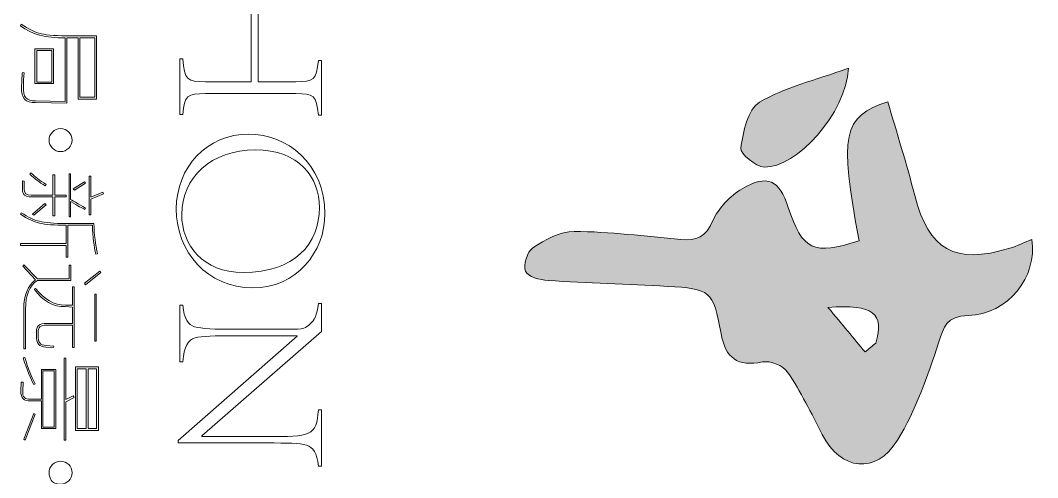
# Model space of a CAD drawing. Header units: inches. Extents: x -3733042 to -3450527, y 579159 to 997713.
# Drawn here: x -3509054 to -3506670, y 771754 to 772827 of the extents above; entities that cross this region are included whole.
import ezdxf

# ---------------------------------------------------------------- set-up
doc = ezdxf.new("R2010")
doc.units = ezdxf.units.IN
doc.header["$LTSCALE"] = 1000
doc.header["$MEASUREMENT"] = 0
doc.layers.get('0').update_dxf_attribs({"lineweight": 18})

msp = doc.modelspace()

# ---------------------------------------------------------------- hatches: boundary and pattern name
h = msp.add_hatch(color=256)
edge = h.paths.add_edge_path(flags=0)
edge.add_spline(control_points=[(-3507322, 772634.7), (-3507349.4, 772618.3), (-3507360.2, 772565.3), (-3507366.1, 772527)], knot_values=[0, 0, 0, 0, 119.426089, 119.426089, 119.426089, 119.426089], weights=[1, 1, 1, 1], degree=3, periodic=0)
edge.add_spline(control_points=[(-3507366.1, 772527), (-3507368, 772514.7), (-3507330.7, 772483.7), (-3507310.5, 772482.9)], knot_values=[0, 0, 0, 0, 74.527892, 74.527892, 74.527892, 74.527892], weights=[1, 1, 1, 1], degree=3, periodic=0)
edge.add_spline(control_points=[(-3507310.5, 772482.9), (-3507236.6, 772479.8), (-3507118, 772608.7), (-3507113.7, 772714.4)], knot_values=[0, 0, 0, 0, 324.97153, 324.97153, 324.97153, 324.97153], weights=[1, 1, 1, 1], degree=3, periodic=0)
edge.add_spline(control_points=[(-3507113.7, 772714.4), (-3507192.3, 772686), (-3507262.9, 772670), (-3507322, 772634.7)], knot_values=[0, 0, 0, 0, 223.473372, 223.473372, 223.473372, 223.473372], weights=[1, 1, 1, 1], degree=3, periodic=0)
h = msp.add_hatch(color=256)
edge = h.paths.add_edge_path(flags=0)
edge.add_spline(control_points=[(-3507088.8, 772310), (-3507194.3, 772274.4), (-3507222.7, 772288.3), (-3507254.5, 772388.3)], knot_values=[0, 0, 0, 0, 222.095352, 222.095352, 222.095352, 222.095352], weights=[1, 1, 1, 1], degree=3, periodic=0)
edge.add_spline(control_points=[(-3507254.5, 772388.3), (-3507274.8, 772452), (-3507304.2, 772466.8), (-3507362.4, 772432)], knot_values=[0, 0, 0, 0, 145.395063, 145.395063, 145.395063, 145.395063], weights=[1, 1, 1, 1], degree=3, periodic=0)
edge.add_spline(control_points=[(-3507362.4, 772432), (-3507390.7, 772415.1), (-3507418.6, 772386.8), (-3507431.1, 772357.1)], knot_values=[0, 0, 0, 0, 103.232479, 103.232479, 103.232479, 103.232479], weights=[1, 1, 1, 1], degree=3, periodic=0)
edge.add_spline(control_points=[(-3507431.1, 772357.1), (-3507447.5, 772318.6), (-3507470.4, 772309.7), (-3507506.3, 772312.9)], knot_values=[0, 0, 0, 0, 95.380814, 95.380814, 95.380814, 95.380814], weights=[1, 1, 1, 1], degree=3, periodic=0)
edge.add_spline(control_points=[(-3507506.3, 772312.9), (-3507589.7, 772320.2), (-3507673.1, 772331.3), (-3507756.6, 772331.9)], knot_values=[0, 0, 0, 0, 251.150003, 251.150003, 251.150003, 251.150003], weights=[1, 1, 1, 1], degree=3, periodic=0)
edge.add_spline(control_points=[(-3507756.6, 772331.9), (-3507789.1, 772332.1), (-3507824.4, 772312.1), (-3507853.1, 772293.2)], knot_values=[0, 0, 0, 0, 105.340649, 105.340649, 105.340649, 105.340649], weights=[1, 1, 1, 1], degree=3, periodic=0)
edge.add_spline(control_points=[(-3507853.1, 772293.2), (-3507866.4, 772284.5), (-3507876.3, 772252.7), (-3507870.5, 772238.3)], knot_values=[0, 0, 0, 0, 60.501459, 60.501459, 60.501459, 60.501459], weights=[1, 1, 1, 1], degree=3, periodic=0)
edge.add_spline(control_points=[(-3507870.5, 772238.3), (-3507865.5, 772225.8), (-3507836.5, 772218), (-3507817.6, 772216.7)], knot_values=[0, 0, 0, 0, 59.131644, 59.131644, 59.131644, 59.131644], weights=[1, 1, 1, 1], degree=3, periodic=0)
edge.add_spline(control_points=[(-3507817.6, 772216.7), (-3507724.7, 772210.6), (-3507631.5, 772208.2), (-3507538.5, 772203)], knot_values=[0, 0, 0, 0, 279.493308, 279.493308, 279.493308, 279.493308], weights=[1, 1, 1, 1], degree=3, periodic=0)
edge.add_spline(control_points=[(-3507538.5, 772203), (-3507436.8, 772197.3), (-3507430.6, 772193.1), (-3507412.2, 772092.7)], knot_values=[0, 0, 0, 0, 195.607582, 195.607582, 195.607582, 195.607582], weights=[1, 1, 1, 1], degree=3, periodic=0)
edge.add_spline(control_points=[(-3507412.2, 772092.7), (-3507401.4, 772034.4), (-3507374, 772013.8), (-3507314.8, 772025.7)], knot_values=[0, 0, 0, 0, 137.986296, 137.986296, 137.986296, 137.986296], weights=[1, 1, 1, 1], degree=3, periodic=0)
edge.add_spline(control_points=[(-3507314.8, 772025.7), (-3507296.9, 772029.3), (-3507266.2, 772017.1), (-3507256.2, 772002.1)], knot_values=[0, 0, 0, 0, 65.857334, 65.857334, 65.857334, 65.857334], weights=[1, 1, 1, 1], degree=3, periodic=0)
edge.add_spline(control_points=[(-3507256.2, 772002.1), (-3507225.2, 771955.8), (-3507200.6, 771905.3), (-3507175, 771855.6)], knot_values=[0, 0, 0, 0, 167.57061, 167.57061, 167.57061, 167.57061], weights=[1, 1, 1, 1], degree=3, periodic=0)
edge.add_spline(control_points=[(-3507175, 771855.6), (-3507131.6, 771771.2), (-3507048.8, 771760.2), (-3506998.6, 771842.3)], knot_values=[0, 0, 0, 0, 227.254913, 227.254913, 227.254913, 227.254913], weights=[1, 1, 1, 1], degree=3, periodic=0)
edge.add_spline(control_points=[(-3506998.6, 771842.3), (-3506955.9, 771912.1), (-3506928.4, 771992.2), (-3506902.4, 772070.4)], knot_values=[0, 0, 0, 0, 248.153102, 248.153102, 248.153102, 248.153102], weights=[1, 1, 1, 1], degree=3, periodic=0)
edge.add_spline(control_points=[(-3506902.4, 772070.4), (-3506889.4, 772109.3), (-3506884.3, 772133.2), (-3506833.1, 772134.7)], knot_values=[0, 0, 0, 0, 104.659074, 104.659074, 104.659074, 104.659074], weights=[1, 1, 1, 1], degree=3, periodic=0)
edge.add_spline(control_points=[(-3506833.1, 772134.7), (-3506739.3, 772137.5), (-3506670.2, 772225.5), (-3506683.8, 772313.1)], knot_values=[0, 0, 0, 0, 261.986042, 261.986042, 261.986042, 261.986042], weights=[1, 1, 1, 1], degree=3, periodic=0)
edge.add_spline(control_points=[(-3506683.8, 772313.1), (-3506701.4, 772306), (-3506718.1, 772297.7), (-3506735.7, 772292.4)], knot_values=[0, 0, 0, 0, 55.980452, 55.980452, 55.980452, 55.980452], weights=[1, 1, 1, 1], degree=3, periodic=0)
edge.add_spline(control_points=[(-3506735.7, 772292.4), (-3506865.1, 772253.3), (-3506925.2, 772287.8), (-3506958.2, 772416.2)], knot_values=[0, 0, 0, 0, 300.912516, 300.912516, 300.912516, 300.912516], weights=[1, 1, 1, 1], degree=3, periodic=0)
edge.add_spline(control_points=[(-3506958.2, 772416.2), (-3506977.2, 772489.9), (-3507000.1, 772562.7), (-3507021.3, 772636.1)], knot_values=[0, 0, 0, 0, 228.772567, 228.772567, 228.772567, 228.772567], weights=[1, 1, 1, 1], degree=3, periodic=0)
edge.add_spline(control_points=[(-3507021.3, 772636.1), (-3507127.3, 772601), (-3507135.1, 772559.8), (-3507088.8, 772310)], knot_values=[0, 0, 0, 0, 375.920052, 375.920052, 375.920052, 375.920052], weights=[1, 1, 1, 1], degree=3, periodic=0)
edge = h.paths.add_edge_path(flags=0)
edge.add_spline(control_points=[(-3507161.5, 772153.6), (-3507053.9, 772161.4), (-3507029.6, 772139.5), (-3507049.6, 772070.1)], knot_values=[0, 0, 0, 0, 182.185542, 182.185542, 182.185542, 182.185542], weights=[1, 1, 1, 1], degree=3, periodic=0)
edge.add_spline(control_points=[(-3507049.6, 772070.1), (-3507057.9, 772063.1), (-3507066.2, 772056.1), (-3507074.6, 772049.1)], knot_values=[0, 0, 0, 0, 32.685925, 32.685925, 32.685925, 32.685925], weights=[1, 1, 1, 1], degree=3, periodic=0)
edge.add_spline(control_points=[(-3507074.6, 772049.1), (-3507101, 772080.8), (-3507127.3, 772112.6), (-3507161.5, 772153.6)], knot_values=[0, 0, 0, 0, 135.931716, 135.931716, 135.931716, 135.931716], weights=[1, 1, 1, 1], degree=3, periodic=0)

# ---------------------------------------------------------------- linework, layer by layer
for p, q in [((-3508513.5, 772906.9), (-3508513.5, 772682.9)), ((-3508497, 772906.9), (-3508497, 772682.9)), ((-3508680.7, 772737), (-3508680.7, 772605.9)), ((-3508348.3, 772732.8), (-3508348.3, 772604.3)), ((-3508680.7, 772158.5), (-3508680.7, 772026.3)), ((-3508348.3, 772162.7), (-3508348.3, 772097.4)), ((-3508405.7, 772087.3), (-3508405.7, 772086.3)), ((-3508348.3, 771913.2), (-3508348.3, 771781.5)), ((-3508684.4, 771841.5), (-3508684.4, 771835.7)), ((-3508628.7, 771852.2), (-3508628.7, 771850.6))]:
    msp.add_line(p, q)
at = {"lineweight": 9}
for p, q in [((-3508949.3, 772786.2), (-3508949.3, 772636.5)), ((-3508945.1, 772786.2), (-3508945.1, 772632.3)), ((-3508919, 772786.2), (-3508919, 772642.4)), ((-3508879.5, 772786.2), (-3508914.8, 772786.2)), ((-3508914.8, 772786.2), (-3508914.8, 772646.6)), ((-3508879.5, 772646.6), (-3508879.5, 772786.2)), ((-3508875.3, 772790.4), (-3508875.3, 772642.4)), ((-3509020, 772678.5), (-3509020, 772760.1)), ((-3509020, 772760.1), (-3508976.2, 772760.1)), ((-3508980.5, 772755.9), (-3509015.8, 772755.9)), ((-3509015.8, 772755.9), (-3509015.8, 772681.9)), ((-3508980.5, 772681.9), (-3508980.5, 772755.9)), ((-3508976.2, 772760.1), (-3508976.2, 772678.5)), ((-3508976.2, 772678.5), (-3509020, 772678.5)), ((-3509015.8, 772681.9), (-3508980.5, 772681.9)), ((-3508914.8, 772646.6), (-3508879.5, 772646.6)), ((-3509049.4, 772450.6), (-3509049.4, 772432.1)), ((-3508977.9, 772464.9), (-3508977.9, 772417)), ((-3508973.7, 772464.9), (-3508973.7, 772417)), ((-3508940.1, 772466.6), (-3508940.1, 772365.7)), ((-3508936.7, 772466.6), (-3508936.7, 772406.9)), ((-3508893, 772370.7), (-3508893, 772461.6)), ((-3508893, 772461.6), (-3508888.8, 772461.6)), ((-3508888.8, 772461.6), (-3508888.8, 772411.9)), ((-3509045.2, 772449.8), (-3509045.2, 772432.1)), ((-3508930, 772432.1), (-3508903.9, 772448.1)), ((-3508927.5, 772428.8), (-3508930, 772432.1)), ((-3508901.4, 772444.7), (-3508927.5, 772428.8)), ((-3508903.9, 772448.1), (-3508901.4, 772444.7)), ((-3508977.9, 772412.8), (-3508977.9, 772368.2)), ((-3508973.7, 772412.8), (-3508973.7, 772368.2)), ((-3508946.8, 772417), (-3508946.8, 772412.8)), ((-3508888.8, 772411.9), (-3508861, 772423.7)), ((-3508859.3, 772420.3), (-3508888.8, 772407.7)), ((-3508888.8, 772407.7), (-3508888.8, 772370.7)), ((-3508861, 772423.7), (-3508859.3, 772420.3)), ((-3509025.9, 772372.4), (-3508996.4, 772397.6)), ((-3508993.9, 772394.3), (-3509022.5, 772369.9)), ((-3508996.4, 772397.6), (-3508993.9, 772394.3)), ((-3508936.7, 772401.8), (-3508936.7, 772365.7)), ((-3509022.5, 772369.9), (-3509025.9, 772372.4)), ((-3508888.8, 772370.7), (-3508893, 772370.7)), ((-3508946.8, 772346.3), (-3508946.8, 772303.4)), ((-3508942.6, 772346.3), (-3508942.6, 772271.5)), ((-3509053.7, 772303.4), (-3509053.7, 772299.2)), ((-3508946.8, 772299.2), (-3508946.8, 772271.5)), ((-3508940.1, 772253), (-3508940.1, 772221)), ((-3508935.9, 772253), (-3508935.9, 772216.8)), ((-3508903.9, 772210.1), (-3508867.7, 772238.6)), ((-3508867.7, 772238.6), (-3508865.2, 772235.3)), ((-3508865.2, 772235.3), (-3508901.4, 772206.7)), ((-3508931.7, 772201.6), (-3508931.7, 772158.8)), ((-3508928.3, 772201.6), (-3508928.3, 772059.5)), ((-3508901.4, 772206.7), (-3508903.9, 772210.1)), ((-3508879.5, 772074.7), (-3508879.5, 772184.8)), ((-3508879.5, 772184.8), (-3508876.1, 772184.8)), ((-3508876.1, 772184.8), (-3508876.1, 772074.7)), ((-3509046.1, 772149.5), (-3509046.1, 772056.1)), ((-3509041.9, 772149.5), (-3509041.9, 772056.1)), ((-3508931.7, 772154.5), (-3508931.7, 772115.9)), ((-3509016.6, 772094.8), (-3509016.6, 772087.3)), ((-3509012.4, 772094.8), (-3509012.4, 772087.3)), ((-3508931.7, 772111.7), (-3508931.7, 772059.5)), ((-3508876.1, 772074.7), (-3508879.5, 772074.7)), ((-3508951.8, 771842.5), (-3508951.8, 772034.3)), ((-3508951.8, 772034.3), (-3508947.7, 772034.3)), ((-3508947.7, 772034.3), (-3508947.7, 771937.5)), ((-3509004.8, 772008.2), (-3509004.8, 771938.4)), ((-3508974.6, 772004.8), (-3509001.5, 772004.8)), ((-3509001.5, 772004.8), (-3509001.5, 771872.8)), ((-3508974.6, 771872.8), (-3508974.6, 772004.8)), ((-3508971.2, 772008.2), (-3508971.2, 771869.4)), ((-3508924.9, 771865.2), (-3508924.9, 772014.1)), ((-3508924.9, 772014.1), (-3508871.1, 772014.1)), ((-3508920.7, 772009.9), (-3508920.7, 771869.4)), ((-3508899.7, 772009.9), (-3508920.7, 772009.9)), ((-3508899.7, 771869.4), (-3508899.7, 772009.9)), ((-3508875.3, 772009.9), (-3508895.5, 772009.9)), ((-3508895.5, 772009.9), (-3508895.5, 771869.4)), ((-3508875.3, 771869.4), (-3508875.3, 772009.9)), ((-3508871.1, 772014.1), (-3508871.1, 771865.2)), ((-3509004.8, 771934.2), (-3509004.8, 771869.4)), ((-3508947.7, 771937.5), (-3508930, 771946)), ((-3508928.3, 771942.6), (-3508947.7, 771932.5)), ((-3508947.7, 771932.5), (-3508947.7, 771842.5)), ((-3508930, 771946), (-3508928.3, 771942.6)), ((-3509046.1, 771844.2), (-3509022.5, 771904.7)), ((-3509019.1, 771903), (-3509042.7, 771842.5)), ((-3509022.5, 771904.7), (-3509019.1, 771903)), ((-3509001.5, 771872.8), (-3508974.6, 771872.8)), ((-3508871.1, 771865.2), (-3508924.9, 771865.2)), ((-3508920.7, 771869.4), (-3508899.7, 771869.4)), ((-3508895.5, 771869.4), (-3508875.3, 771869.4)), ((-3509042.7, 771842.5), (-3509046.1, 771844.2)), ((-3508947.7, 771842.5), (-3508951.8, 771842.5))]:
    msp.add_line(p, q, dxfattribs=at)
for points in [[(-3509053.7, 772814), (-3509053.7, 772814), (-3509051.9, 772818.1), (-3509051.9, 772818.1)], [(-3508949.3, 772786.2), (-3508994.2, 772785.1), (-3509029, 772794.3), (-3509053.7, 772814)], [(-3509051.9, 772818.1), (-3509035.7, 772806.4), (-3509020, 772798.8), (-3509004.8, 772795.5)], [(-3509004.8, 772795.5), (-3508990.8, 772792.1), (-3508967.3, 772790.4), (-3508934.2, 772790.4)], [(-3508934.2, 772786.2), (-3508934.2, 772786.2), (-3508945.1, 772786.2), (-3508945.1, 772786.2)], [(-3508934.2, 772790.4), (-3508934.2, 772790.4), (-3508875.3, 772790.4), (-3508875.3, 772790.4)], [(-3508919, 772786.2), (-3508919, 772786.2), (-3508934.2, 772786.2), (-3508934.2, 772786.2)], [(-3509051.1, 772671), (-3509051.1, 772682.2), (-3509050.6, 772693.4), (-3509049.4, 772704.6)], [(-3509049.4, 772704.6), (-3509049.4, 772704.6), (-3509045.2, 772703.8), (-3509045.2, 772703.8)], [(-3509045.2, 772703.8), (-3509046.3, 772693.1), (-3509046.9, 772682.2), (-3509046.9, 772671)], [(-3509018.3, 772633.9), (-3509041.9, 772632.8), (-3509052.8, 772645.2), (-3509051.1, 772671)], [(-3509046.9, 772671), (-3509048.6, 772648), (-3509039, 772637), (-3509018.3, 772638.2)], [(-3508875.3, 772642.4), (-3508875.3, 772642.4), (-3508919, 772642.4), (-3508919, 772642.4)], [(-3509018.3, 772638.2), (-3509018.3, 772638.2), (-3508949.3, 772636.5), (-3508949.3, 772636.5)], [(-3508945.1, 772632.3), (-3508945.1, 772632.3), (-3509018.3, 772633.9), (-3509018.3, 772633.9)], [(-3509049.4, 772450.6), (-3509049.4, 772450.6), (-3509045.2, 772449.8), (-3509045.2, 772449.8)], [(-3509031.8, 772465.8), (-3509031.8, 772465.8), (-3509029.2, 772469.1), (-3509029.2, 772469.1)], [(-3508995.6, 772438.9), (-3509009.6, 772447.3), (-3509021.7, 772456.2), (-3509031.8, 772465.8)], [(-3509029.2, 772469.1), (-3509020.3, 772460.2), (-3509008.5, 772451.2), (-3508993.9, 772442.2)], [(-3508977.9, 772464.9), (-3508977.9, 772464.9), (-3508973.7, 772464.9), (-3508973.7, 772464.9)], [(-3508940.1, 772466.6), (-3508940.1, 772466.6), (-3508936.7, 772466.6), (-3508936.7, 772466.6)], [(-3509028.4, 772412.8), (-3509043, 772412.2), (-3509050, 772418.7), (-3509049.4, 772432.1)], [(-3509045.2, 772432.1), (-3509045.8, 772421.5), (-3509040.2, 772416.4), (-3509028.4, 772417)], [(-3508993.9, 772442.2), (-3508993.9, 772442.2), (-3508995.6, 772438.9), (-3508995.6, 772438.9)], [(-3509028.4, 772417), (-3509028.4, 772417), (-3508977.9, 772417), (-3508977.9, 772417)], [(-3508977.9, 772412.8), (-3508977.9, 772412.8), (-3509028.4, 772412.8), (-3509028.4, 772412.8)], [(-3508973.7, 772417), (-3508973.7, 772417), (-3508946.8, 772417), (-3508946.8, 772417)], [(-3508946.8, 772412.8), (-3508946.8, 772412.8), (-3508973.7, 772412.8), (-3508973.7, 772412.8)], [(-3508936.7, 772406.9), (-3508933.3, 772405.2), (-3508927.5, 772401.8), (-3508919, 772396.8)], [(-3508935, 772401), (-3508935.6, 772401.6), (-3508936.2, 772401.8), (-3508936.7, 772401.8)], [(-3508903.1, 772383.3), (-3508908.7, 772386.2), (-3508919.3, 772392.1), (-3508935, 772401)], [(-3508919, 772396.8), (-3508910.1, 772391.8), (-3508904.2, 772388.4), (-3508901.4, 772386.7)], [(-3508901.4, 772386.7), (-3508901.4, 772386.7), (-3508903.1, 772383.3), (-3508903.1, 772383.3)], [(-3509053.7, 772372.4), (-3509053.7, 772372.4), (-3509051.9, 772375.8), (-3509051.9, 772375.8)], [(-3509009.1, 772351.4), (-3509022.5, 772354.2), (-3509037.4, 772361.2), (-3509053.7, 772372.4)], [(-3509051.9, 772375.8), (-3509036.8, 772365.1), (-3509022.5, 772358.4), (-3509009.1, 772355.6)], [(-3509009.1, 772355.6), (-3508996.2, 772352.2), (-3508975.4, 772350.5), (-3508946.8, 772350.5)], [(-3508973.7, 772368.2), (-3508973.7, 772368.2), (-3508977.9, 772368.2), (-3508977.9, 772368.2)], [(-3508936.7, 772365.7), (-3508936.7, 772365.7), (-3508940.1, 772365.7), (-3508940.1, 772365.7)], [(-3508946.8, 772346.3), (-3508974.8, 772346.3), (-3508995.6, 772348), (-3509009.1, 772351.4)], [(-3508946.8, 772350.5), (-3508946.8, 772350.5), (-3508882, 772350.5), (-3508882, 772350.5)], [(-3508885.4, 772346.3), (-3508885.4, 772346.3), (-3508942.6, 772346.3), (-3508942.6, 772346.3)], [(-3508877, 772278.2), (-3508881.5, 772295.6), (-3508884.3, 772318.3), (-3508885.4, 772346.3)], [(-3508882, 772350.5), (-3508880.9, 772324.7), (-3508878.1, 772300.9), (-3508873.6, 772279)], [(-3509053.7, 772303.4), (-3509053.7, 772303.4), (-3508946.8, 772303.4), (-3508946.8, 772303.4)], [(-3508946.8, 772299.2), (-3508946.8, 772299.2), (-3509053.7, 772299.2), (-3509053.7, 772299.2)], [(-3508942.6, 772271.5), (-3508942.6, 772271.5), (-3508946.8, 772271.5), (-3508946.8, 772271.5)], [(-3508873.6, 772279), (-3508873.6, 772279), (-3508877, 772278.2), (-3508877, 772278.2)], [(-3509018.3, 772218.5), (-3509018.3, 772218.5), (-3509048.6, 772250.4), (-3509048.6, 772250.4)], [(-3509048.6, 772250.4), (-3509048.6, 772250.4), (-3509046.1, 772253.8), (-3509046.1, 772253.8)], [(-3509046.1, 772253.8), (-3509046.1, 772253.8), (-3509014.1, 772221), (-3509014.1, 772221)], [(-3508940.1, 772253), (-3508940.1, 772253), (-3508935.9, 772253), (-3508935.9, 772253)], [(-3509046.1, 772149.5), (-3509046.1, 772182), (-3509036.8, 772205), (-3509018.3, 772218.5)], [(-3509014.1, 772216.8), (-3509032.6, 772204.5), (-3509041.9, 772182), (-3509041.9, 772149.5)], [(-3509014.1, 772221), (-3509014.1, 772221), (-3508940.1, 772221), (-3508940.1, 772221)], [(-3508935.9, 772216.8), (-3508935.9, 772216.8), (-3509014.1, 772216.8), (-3509014.1, 772216.8)], [(-3509021.7, 772196.6), (-3509021.7, 772196.6), (-3509018.3, 772198.3), (-3509018.3, 772198.3)], [(-3508948.5, 772155.4), (-3508977.1, 772154.8), (-3509001.5, 772168.6), (-3509021.7, 772196.6)], [(-3509018.3, 772198.3), (-3508998.7, 772172.5), (-3508975.4, 772159.3), (-3508948.5, 772158.8)], [(-3508931.7, 772201.6), (-3508931.7, 772201.6), (-3508928.3, 772201.6), (-3508928.3, 772201.6)], [(-3508948.5, 772158.8), (-3508948.5, 772158.8), (-3508931.7, 772158.8), (-3508931.7, 772158.8)], [(-3508931.7, 772154.5), (-3508931.7, 772154.5), (-3508948.5, 772155.4), (-3508948.5, 772155.4)], [(-3509016.6, 772094.8), (-3509017.7, 772109.4), (-3509009.6, 772116.4), (-3508992.2, 772115.9)], [(-3508992.2, 772111.7), (-3509006.8, 772112.2), (-3509013.6, 772106.6), (-3509012.4, 772094.8)], [(-3508992.2, 772115.9), (-3508992.2, 772115.9), (-3508931.7, 772115.9), (-3508931.7, 772115.9)], [(-3508931.7, 772111.7), (-3508931.7, 772111.7), (-3508992.2, 772111.7), (-3508992.2, 772111.7)], [(-3508994.7, 772060.3), (-3509009.9, 772060.9), (-3509017.2, 772069.9), (-3509016.6, 772087.3)], [(-3509012.4, 772087.3), (-3509013.6, 772072.1), (-3509007.4, 772064.6), (-3508993.9, 772064.6)], [(-3509041.9, 772056.1), (-3509041.9, 772056.1), (-3509046.1, 772056.1), (-3509046.1, 772056.1)], [(-3508976.2, 772059.5), (-3508976.2, 772059.5), (-3508994.7, 772060.3), (-3508994.7, 772060.3)], [(-3508993.9, 772064.6), (-3508993.9, 772064.6), (-3508975.4, 772062.9), (-3508975.4, 772062.9)], [(-3508975.4, 772062.9), (-3508975.4, 772062.9), (-3508976.2, 772059.5), (-3508976.2, 772059.5)], [(-3508928.3, 772059.5), (-3508928.3, 772059.5), (-3508931.7, 772059.5), (-3508931.7, 772059.5)], [(-3509047.8, 772035.1), (-3509047.8, 772035.1), (-3509043.5, 772035.9), (-3509043.5, 772035.9)], [(-3509022.5, 771972.9), (-3509029.8, 771985.8), (-3509038.2, 772006.5), (-3509047.8, 772035.1)], [(-3509043.5, 772035.9), (-3509036.2, 772010.7), (-3509028.1, 771990.2), (-3509019.1, 771974.5)], [(-3509004.8, 772008.2), (-3509004.8, 772008.2), (-3508971.2, 772008.2), (-3508971.2, 772008.2)], [(-3509052.8, 771956.9), (-3509052.8, 771956.9), (-3509051.9, 771977.9), (-3509051.9, 771977.9)], [(-3509051.9, 771977.9), (-3509051.9, 771977.9), (-3509047.8, 771977.9), (-3509047.8, 771977.9)], [(-3509047.8, 771977.9), (-3509047.8, 771977.9), (-3509048.6, 771956.9), (-3509048.6, 771956.9)], [(-3509019.1, 771974.5), (-3509019.1, 771974.5), (-3509022.5, 771972.9), (-3509022.5, 771972.9)], [(-3509030.1, 771934.2), (-3509045.8, 771933.6), (-3509053.3, 771941.2), (-3509052.8, 771956.9)], [(-3509048.6, 771956.9), (-3509049.7, 771943.4), (-3509043.5, 771937.2), (-3509030.1, 771938.4)], [(-3509030.1, 771938.4), (-3509030.1, 771938.4), (-3509004.8, 771938.4), (-3509004.8, 771938.4)], [(-3509004.8, 771934.2), (-3509004.8, 771934.2), (-3509030.1, 771934.2), (-3509030.1, 771934.2)], [(-3508971.2, 771869.4), (-3508971.2, 771869.4), (-3509004.8, 771869.4), (-3509004.8, 771869.4)]]:
    msp.add_open_spline(points, degree=3, dxfattribs=at)
for points in [[(-3508680.7, 772737), (-3508680.7, 772737), (-3508673.3, 772737), (-3508673.3, 772737)], [(-3508673.3, 772737), (-3508670.1, 772687.1), (-3508662.1, 772682.9), (-3508620.2, 772682.9)], [(-3508408.9, 772682.9), (-3508367.5, 772682.9), (-3508359.5, 772687.1), (-3508355.8, 772732.8)], [(-3508355.8, 772732.8), (-3508355.8, 772732.8), (-3508348.3, 772732.8), (-3508348.3, 772732.8)], [(-3507322, 772634.7), (-3507262.9, 772670), (-3507192.3, 772686), (-3507113.7, 772714.4)], [(-3507113.7, 772714.4), (-3507118, 772608.7), (-3507236.6, 772479.8), (-3507310.5, 772482.9)], [(-3508620.2, 772682.9), (-3508620.2, 772682.9), (-3508513.5, 772682.9), (-3508513.5, 772682.9)], [(-3508497, 772682.9), (-3508497, 772682.9), (-3508408.9, 772682.9), (-3508408.9, 772682.9)], [(-3508620.2, 772655.2), (-3508662.1, 772655.2), (-3508670.1, 772651), (-3508673.3, 772605.9)], [(-3508408.9, 772655.2), (-3508408.9, 772655.2), (-3508620.2, 772655.2), (-3508620.2, 772655.2)], [(-3508355.8, 772604.3), (-3508359.5, 772651), (-3508367.5, 772655.2), (-3508408.9, 772655.2)], [(-3507366.1, 772527), (-3507360.2, 772565.3), (-3507349.4, 772618.3), (-3507322, 772634.7)], [(-3507088.8, 772310), (-3507135.1, 772559.8), (-3507127.3, 772601), (-3507021.3, 772636.1)], [(-3507021.3, 772636.1), (-3507000.1, 772562.7), (-3506977.2, 772489.9), (-3506958.2, 772416.2)], [(-3508673.3, 772605.9), (-3508673.3, 772605.9), (-3508680.7, 772605.9), (-3508680.7, 772605.9)], [(-3508348.3, 772604.3), (-3508348.3, 772604.3), (-3508355.8, 772604.3), (-3508355.8, 772604.3)], [(-3508353.1, 772388.3), (-3508353.6, 772458.9), (-3508400.9, 772523.1), (-3508503.4, 772523.1)], [(-3507310.5, 772482.9), (-3507330.7, 772483.7), (-3507368, 772514.7), (-3507366.1, 772527)], [(-3507431.1, 772357.1), (-3507418.6, 772386.8), (-3507390.7, 772415.1), (-3507362.4, 772432)], [(-3507362.4, 772432), (-3507304.2, 772466.8), (-3507274.8, 772452), (-3507254.5, 772388.3)], [(-3506958.2, 772416.2), (-3506925.2, 772287.8), (-3506865.1, 772253.3), (-3506735.7, 772292.4)], [(-3507254.5, 772388.3), (-3507222.7, 772288.3), (-3507194.3, 772274.4), (-3507088.8, 772310)], [(-3507506.3, 772312.9), (-3507470.4, 772309.7), (-3507447.5, 772318.6), (-3507431.1, 772357.1)], [(-3507853.1, 772293.2), (-3507824.4, 772312.1), (-3507789.1, 772332.1), (-3507756.6, 772331.9)], [(-3507756.6, 772331.9), (-3507673.1, 772331.3), (-3507589.7, 772320.2), (-3507506.3, 772312.9)], [(-3506683.8, 772313.1), (-3506670.2, 772225.5), (-3506739.3, 772137.5), (-3506833.1, 772134.7)], [(-3506735.7, 772292.4), (-3506718.1, 772297.7), (-3506701.4, 772306), (-3506683.8, 772313.1)], [(-3507870.5, 772238.3), (-3507876.3, 772252.7), (-3507866.4, 772284.5), (-3507853.1, 772293.2)], [(-3507817.6, 772216.7), (-3507836.5, 772218), (-3507865.5, 772225.8), (-3507870.5, 772238.3)], [(-3507538.5, 772203), (-3507631.5, 772208.2), (-3507724.7, 772210.6), (-3507817.6, 772216.7)], [(-3507412.2, 772092.7), (-3507430.6, 772193.1), (-3507436.8, 772197.3), (-3507538.5, 772203)], [(-3508680.7, 772158.5), (-3508680.7, 772158.5), (-3508673.3, 772158.5), (-3508673.3, 772158.5)], [(-3508673.3, 772158.5), (-3508671.1, 772127.2), (-3508660.5, 772112.3), (-3508645.7, 772108)], [(-3508375.4, 772114.4), (-3508364.8, 772123.4), (-3508359, 772134.6), (-3508355.8, 772162.7)], [(-3508355.8, 772162.7), (-3508355.8, 772162.7), (-3508348.3, 772162.7), (-3508348.3, 772162.7)], [(-3507049.6, 772070.1), (-3507029.6, 772139.5), (-3507053.9, 772161.4), (-3507161.5, 772153.6)], [(-3507161.5, 772153.6), (-3507127.3, 772112.6), (-3507101, 772080.8), (-3507074.6, 772049.1)], [(-3506833.1, 772134.7), (-3506884.3, 772133.2), (-3506889.4, 772109.3), (-3506902.4, 772070.4)], [(-3508645.7, 772108), (-3508629.7, 772103.8), (-3508600.5, 772102.2), (-3508546.9, 772102.2)], [(-3508348.3, 772097.4), (-3508348.3, 772097.4), (-3508628.7, 771852.2), (-3508628.7, 771852.2)], [(-3508546.9, 772102.2), (-3508546.9, 772102.2), (-3508431.7, 772102.2), (-3508431.7, 772102.2)], [(-3508431.7, 772102.2), (-3508384.4, 772102.2), (-3508387.1, 772104.9), (-3508375.4, 772114.4)], [(-3508684.4, 771841.5), (-3508684.4, 771841.5), (-3508405.7, 772086.3), (-3508405.7, 772086.3)], [(-3508644.6, 772082.6), (-3508661.1, 772077.8), (-3508670.6, 772061.9), (-3508673.3, 772026.3)], [(-3508546.9, 772087.3), (-3508600.5, 772086.8), (-3508629.7, 772086.3), (-3508644.6, 772082.6)], [(-3508405.7, 772087.3), (-3508405.7, 772087.3), (-3508546.9, 772087.3), (-3508546.9, 772087.3)], [(-3507314.8, 772025.7), (-3507374, 772013.8), (-3507401.4, 772034.4), (-3507412.2, 772092.7)], [(-3507074.6, 772049.1), (-3507066.2, 772056.1), (-3507057.9, 772063.1), (-3507049.6, 772070.1)], [(-3506902.4, 772070.4), (-3506928.4, 771992.2), (-3506955.9, 771912.1), (-3506998.6, 771842.3)], [(-3508673.3, 772026.3), (-3508673.3, 772026.3), (-3508680.7, 772026.3), (-3508680.7, 772026.3)], [(-3507256.2, 772002.1), (-3507266.2, 772017.1), (-3507296.9, 772029.3), (-3507314.8, 772025.7)], [(-3507175, 771855.6), (-3507200.6, 771905.3), (-3507225.2, 771955.8), (-3507256.2, 772002.1)], [(-3508477.4, 771850.6), (-3508373.8, 771850.6), (-3508360, 771851.1), (-3508355.8, 771913.2)], [(-3508355.8, 771913.2), (-3508355.8, 771913.2), (-3508348.3, 771913.2), (-3508348.3, 771913.2)], [(-3506998.6, 771842.3), (-3507048.8, 771760.2), (-3507131.6, 771771.2), (-3507175, 771855.6)], [(-3508477.4, 771835.7), (-3508477.4, 771835.7), (-3508684.4, 771835.7), (-3508684.4, 771835.7)], [(-3508628.7, 771850.6), (-3508628.7, 771850.6), (-3508477.4, 771850.6), (-3508477.4, 771850.6)], [(-3508383.9, 771830.4), (-3508400.4, 771835.2), (-3508427.4, 771835.7), (-3508477.4, 771835.7)], [(-3508355.8, 771781.5), (-3508358.4, 771812.3), (-3508368.5, 771825.6), (-3508383.9, 771830.4)], [(-3508348.3, 771781.5), (-3508348.3, 771781.5), (-3508355.8, 771781.5), (-3508355.8, 771781.5)]]:
    msp.add_open_spline(points, degree=3)
for points, knots in [([(-3508959.9, 772519.1), (-3508974.7, 772519.1), (-3508986.8, 772531.2), (-3508986.8, 772546), (-3508986.8, 772560.9), (-3508974.7, 772572.9), (-3508959.9, 772572.9), (-3508945, 772572.9), (-3508932.9, 772560.9), (-3508932.9, 772546), (-3508932.9, 772531.2), (-3508945, 772519.1), (-3508959.9, 772519.1)], [0, 0, 0, 0, 41.210173, 41.210173, 41.210173, 82.420345, 82.420345, 82.420345, 123.630518, 123.630518, 123.630518, 164.840691, 164.840691, 164.840691, 164.840691]), ([(-3508959.9, 771738.9), (-3508959.9, 771738.9), (-3508959.9, 771738.9), (-3508959.9, 771738.9), (-3508959.9, 771738.9), (-3508959.9, 771738.9), (-3508974.7, 771738.9), (-3508986.8, 771750.9), (-3508986.8, 771765.8), (-3508986.8, 771780.7), (-3508974.7, 771792.7), (-3508959.9, 771792.7), (-3508945, 771792.7), (-3508932.9, 771780.7), (-3508932.9, 771765.8), (-3508932.9, 771750.9), (-3508945, 771738.9), (-3508959.9, 771738.9)], [0, 0, 0, 0, 1.299713, 2.599425, 5.198851, 10.397701, 20.795402, 41.590805, 41.590805, 41.590805, 83.181609, 83.181609, 83.181609, 124.772414, 124.772414, 124.772414, 166.363219, 166.363219, 166.363219, 166.363219])]:
    msp.add_open_spline(points, degree=3, knots=knots, dxfattribs=at)
for points, knots in [([(-3508509.8, 772199.3), (-3508615.4, 772199.3), (-3508688.7, 772283.7), (-3508688.7, 772384.6), (-3508688.7, 772481.7), (-3508617, 772560.3), (-3508518.7, 772560.3), (-3508429.6, 772560.3), (-3508340.4, 772491.3), (-3508340.4, 772372.9), (-3508340.4, 772284.2), (-3508406.8, 772199.3), (-3508509.8, 772199.3)], [0, 0, 0, 0, 272.371618, 272.371618, 272.371618, 544.743236, 544.743236, 544.743236, 817.114854, 817.114854, 817.114854, 1089.486472, 1089.486472, 1089.486472, 1089.486472]), ([(-3508503.4, 772523.1), (-3508606.9, 772523.1), (-3508675.9, 772457.8), (-3508675.9, 772371.8), (-3508675.9, 772300.1), (-3508626.5, 772235.4), (-3508532, 772235.4), (-3508411.5, 772235.4), (-3508353.1, 772302.8), (-3508353.1, 772388.3)], [0, 0, 0, 0, 242.05374, 242.05374, 242.05374, 484.107479, 484.107479, 484.107479, 726.161219, 726.161219, 726.161219, 726.161219])]:
    msp.add_open_spline(points, degree=3, knots=knots)

doc.saveas('drawing.dxf')
